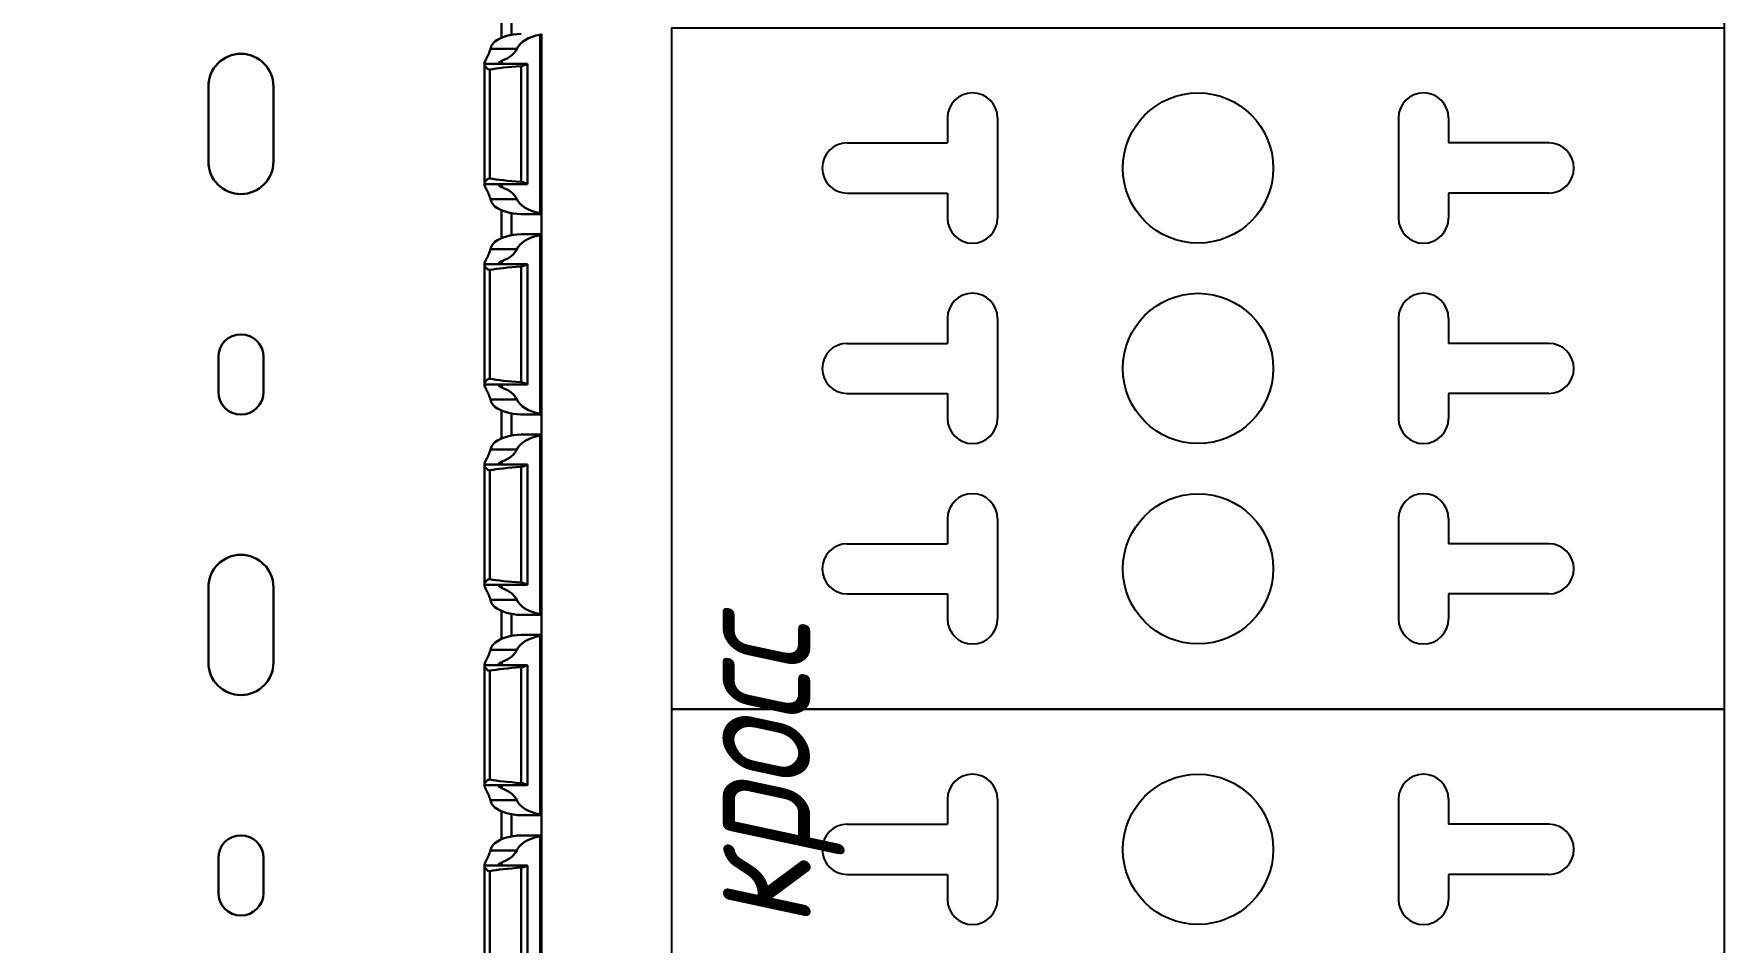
# Model space of a CAD drawing. Header units: millimetres. Extents: x -2573 to 2942, y -1220 to 2800.
# Drawn here: x 1856.9 to 2025.5, y 1358.3 to 1449 of the extents above; entities that cross this region are included whole.
import ezdxf

# ---------------------------------------------------------------- set-up
doc = ezdxf.new("R2010")
doc.units = ezdxf.units.MM
doc.styles.add('textstyle220', font='isocpeui.ttf', dxfattribs={"width": 0.8})

msp = doc.modelspace()

# ---------------------------------------------------------------- linework, layer by layer
at = {"linetype": 'Continuous', "lineweight": 30}
for p, q in [((1903.536, 1451.403), (1903.536, 1448.597)), ((1904.536, 1448.899), (1904.536, 1451.101)), ((1907.386, 1431.091), (1907.386, 1448.909)), ((1907.536, 1449), (1907.536, 1448.971)), ((1907.536, 1431.029), (1907.536, 1448.971)), ((1902.428, 1447.5), (1905.067, 1447.5)), ((1901.836, 1446), (1901.836, 1446.057)), ((1901.836, 1445.916), (1901.836, 1446)), ((1901.836, 1446), (1906.133, 1446)), ((1901.836, 1434.084), (1901.836, 1445.916)), ((1903.586, 1446), (1903.586, 1446.318)), ((1905.497, 1434.221), (1905.497, 1445.779)), ((1906.136, 1446), (1906.133, 1446)), ((1906.136, 1434), (1906.136, 1446)), ((1902.38, 1434.564), (1902.38, 1445.436)), ((1874.286, 1443.75), (1874.286, 1436.25)), ((1880.786, 1436.25), (1880.786, 1443.75)), ((1901.836, 1434), (1901.836, 1434.084)), ((1901.836, 1434), (1906.133, 1434)), ((1901.836, 1433.943), (1901.836, 1434)), ((1903.586, 1433.682), (1903.586, 1434)), ((1906.133, 1434), (1906.136, 1434)), ((1902.428, 1432.5), (1905.067, 1432.5)), ((1903.536, 1431.403), (1903.536, 1428.597)), ((1904.536, 1428.899), (1904.536, 1431.101)), ((1905.574, 1431), (1907.536, 1431)), ((1907.536, 1431), (1907.536, 1431.029)), ((1907.536, 1429), (1907.536, 1431)), ((1907.536, 1429), (1905.57, 1429)), ((1907.386, 1411.091), (1907.386, 1428.909)), ((1907.536, 1429), (1907.536, 1428.971)), ((1907.536, 1411.029), (1907.536, 1428.971)), ((1902.428, 1427.5), (1905.067, 1427.5)), ((1901.836, 1426), (1901.836, 1426.057)), ((1901.836, 1425.916), (1901.836, 1426)), ((1901.836, 1426), (1906.133, 1426)), ((1901.836, 1414.084), (1901.836, 1425.916)), ((1902.38, 1414.564), (1902.38, 1425.436)), ((1903.586, 1426), (1903.586, 1426.318)), ((1905.497, 1414.221), (1905.497, 1425.779)), ((1906.136, 1426), (1906.133, 1426)), ((1906.136, 1414), (1906.136, 1426)), ((1875.286, 1416.75), (1875.286, 1413.25)), ((1879.786, 1413.25), (1879.786, 1416.75)), ((1901.836, 1414), (1901.836, 1414.084)), ((1901.836, 1414), (1906.133, 1414)), ((1901.836, 1413.943), (1901.836, 1414)), ((1903.586, 1413.682), (1903.586, 1414)), ((1906.133, 1414), (1906.136, 1414)), ((1902.428, 1412.5), (1905.067, 1412.5)), ((1903.536, 1411.403), (1903.536, 1408.597)), ((1904.536, 1408.899), (1904.536, 1411.101)), ((1905.574, 1411), (1907.536, 1411)), ((1907.536, 1411), (1907.536, 1411.029)), ((1907.536, 1409), (1907.536, 1411)), ((1907.536, 1409), (1905.57, 1409)), ((1907.386, 1391.091), (1907.386, 1408.909)), ((1907.536, 1409), (1907.536, 1408.971)), ((1907.536, 1391.029), (1907.536, 1408.971)), ((1902.428, 1407.5), (1905.067, 1407.5)), ((1901.836, 1406), (1901.836, 1406.057)), ((1901.836, 1405.916), (1901.836, 1406)), ((1901.836, 1406), (1906.133, 1406)), ((1901.836, 1394.084), (1901.836, 1405.916)), ((1902.38, 1394.564), (1902.38, 1405.436)), ((1903.586, 1406), (1903.586, 1406.318)), ((1905.497, 1394.221), (1905.497, 1405.779)), ((1906.136, 1406), (1906.133, 1406)), ((1906.136, 1394), (1906.136, 1406)), ((1874.286, 1393.75), (1874.286, 1386.25)), ((1880.786, 1386.25), (1880.786, 1393.75)), ((1901.836, 1394), (1901.836, 1394.084)), ((1901.836, 1394), (1906.133, 1394)), ((1901.836, 1393.943), (1901.836, 1394)), ((1903.586, 1393.682), (1903.586, 1394)), ((1906.133, 1394), (1906.136, 1394)), ((1902.428, 1392.5), (1905.067, 1392.5)), ((1903.536, 1391.403), (1903.536, 1388.597)), ((1904.536, 1388.899), (1904.536, 1391.101)), ((1905.574, 1391), (1907.536, 1391)), ((1907.536, 1391), (1907.536, 1391.029)), ((1907.536, 1389), (1907.536, 1391)), ((1907.536, 1389), (1905.57, 1389)), ((1907.386, 1371.091), (1907.386, 1388.909)), ((1907.536, 1389), (1907.536, 1388.971)), ((1907.536, 1371.029), (1907.536, 1388.971)), ((1902.428, 1387.5), (1905.067, 1387.5)), ((1901.836, 1386), (1901.836, 1386.057)), ((1901.836, 1385.916), (1901.836, 1386)), ((1901.836, 1386), (1906.133, 1386)), ((1901.836, 1374.084), (1901.836, 1385.916)), ((1902.38, 1374.564), (1902.38, 1385.436)), ((1903.586, 1386), (1903.586, 1386.318)), ((1905.497, 1374.221), (1905.497, 1385.779)), ((1906.136, 1386), (1906.133, 1386)), ((1906.136, 1374), (1906.136, 1386)), ((1901.836, 1374), (1901.836, 1374.084)), ((1901.836, 1374), (1906.133, 1374)), ((1901.836, 1373.943), (1901.836, 1374)), ((1903.586, 1373.682), (1903.586, 1374)), ((1906.133, 1374), (1906.136, 1374)), ((1902.428, 1372.5), (1905.067, 1372.5)), ((1903.536, 1371.403), (1903.536, 1368.597)), ((1904.536, 1368.899), (1904.536, 1371.101)), ((1905.574, 1371), (1907.536, 1371)), ((1907.536, 1371), (1907.536, 1371.029)), ((1907.536, 1369), (1907.536, 1371)), ((1907.536, 1369), (1905.57, 1369)), ((1907.386, 1351.091), (1907.386, 1368.909)), ((1907.536, 1369), (1907.536, 1368.971)), ((1907.536, 1351.029), (1907.536, 1368.971)), ((1875.286, 1366.75), (1875.286, 1363.25)), ((1879.786, 1363.25), (1879.786, 1366.75)), ((1902.428, 1367.5), (1905.067, 1367.5)), ((1903.586, 1366), (1903.586, 1366.318)), ((1901.836, 1366), (1901.836, 1366.057)), ((1901.836, 1365.916), (1901.836, 1366)), ((1901.836, 1366), (1906.133, 1366)), ((1901.836, 1354.084), (1901.836, 1365.916)), ((1902.38, 1354.564), (1902.38, 1365.436)), ((1905.497, 1354.221), (1905.497, 1365.779)), ((1906.136, 1366), (1906.133, 1366)), ((1906.136, 1354), (1906.136, 1366))]:
    msp.add_line(p, q, dxfattribs=at)
for p, q in [((1948.036, 1440.6), (1948.036, 1438.1)), ((1953.036, 1440.6), (1953.036, 1430.6)), ((1993.036, 1440.6), (1993.036, 1430.6)), ((1998.036, 1440.6), (1998.036, 1438.1)), ((1938.036, 1438.1), (1948.036, 1438.1)), ((2008.036, 1438.1), (1998.036, 1438.1)), ((1938.036, 1433.1), (1948.036, 1433.1)), ((1948.036, 1433.1), (1948.036, 1430.6)), ((2008.036, 1433.1), (1998.036, 1433.1)), ((1998.036, 1433.1), (1998.036, 1430.6)), ((1948.036, 1420.6), (1948.036, 1418.1)), ((1953.036, 1420.6), (1953.036, 1410.6)), ((1993.036, 1420.6), (1993.036, 1410.6)), ((1998.036, 1420.6), (1998.036, 1418.1)), ((1938.036, 1418.1), (1948.036, 1418.1)), ((2008.036, 1418.1), (1998.036, 1418.1)), ((1938.036, 1413.1), (1948.036, 1413.1)), ((1948.036, 1413.1), (1948.036, 1410.6)), ((2008.036, 1413.1), (1998.036, 1413.1)), ((1998.036, 1413.1), (1998.036, 1410.6)), ((1948.036, 1400.6), (1948.036, 1398.1)), ((1953.036, 1400.6), (1953.036, 1390.6)), ((1993.036, 1400.6), (1993.036, 1390.6)), ((1998.036, 1400.6), (1998.036, 1398.1)), ((1938.036, 1398.1), (1948.036, 1398.1)), ((2008.036, 1398.1), (1998.036, 1398.1)), ((1938.036, 1393.1), (1948.036, 1393.1)), ((1948.036, 1393.1), (1948.036, 1390.6)), ((2008.036, 1393.1), (1998.036, 1393.1)), ((1998.036, 1393.1), (1998.036, 1390.6)), ((1948.036, 1372.6), (1948.036, 1370.1)), ((1953.036, 1372.6), (1953.036, 1362.6)), ((1993.036, 1372.6), (1993.036, 1362.6)), ((1998.036, 1372.6), (1998.036, 1370.1)), ((1938.036, 1370.1), (1948.036, 1370.1)), ((2008.036, 1370.1), (1998.036, 1370.1)), ((1938.036, 1365.1), (1948.036, 1365.1)), ((1948.036, 1365.1), (1948.036, 1362.6)), ((2008.036, 1365.1), (1998.036, 1365.1)), ((1998.036, 1365.1), (1998.036, 1362.6))]:
    msp.add_line(p, q)
for points in [[(1280.536, 1650), (2025.536, 1650), (2025.536, 480), (1280.536, 480)], [(1920.536, 1381.6), (1920.536, 1449.6), (2025.536, 1449.6), (2025.536, 1381.6)], [(1920.536, 1313.6), (1920.536, 1381.6), (2025.536, 1381.6), (2025.536, 1313.6)]]:
    msp.add_lwpolyline(points, close=True)
for centre in [(1973.036, 1435.6), (1973.036, 1415.6), (1973.036, 1395.6), (1973.036, 1367.6)]:
    msp.add_circle(centre, 7.5)
for centre, radius, start, end in [((1877.536, 1443.75), 3.25, 0, 180), ((1877.536, 1436.25), 3.25, 180, 0), ((1877.536, 1416.75), 2.25, 0, 180), ((1877.536, 1413.25), 2.25, 180, 0), ((1877.536, 1393.75), 3.25, 0, 180), ((1877.536, 1386.25), 3.25, 180, 0), ((1877.536, 1366.75), 2.25, 0, 180), ((1877.536, 1363.25), 2.25, 180, 0)]:
    msp.add_arc(centre, radius, start, end, dxfattribs=at)
for centre, start, end in [((1950.536, 1440.6), 0, 180), ((1995.536, 1440.6), 0, 180), ((1938.036, 1435.6), 90, 270), ((2008.036, 1435.6), 270, 90), ((1950.536, 1430.6), 180, 0), ((1995.536, 1430.6), 180, 0), ((1950.536, 1420.6), 0, 180), ((1995.536, 1420.6), 0, 180), ((1938.036, 1415.6), 90, 270), ((2008.036, 1415.6), 270, 90), ((1950.536, 1410.6), 180, 0), ((1995.536, 1410.6), 180, 0), ((1950.536, 1400.6), 0, 180), ((1995.536, 1400.6), 0, 180), ((1938.036, 1395.6), 90, 270), ((2008.036, 1395.6), 270, 90), ((1950.536, 1390.6), 180, 0), ((1995.536, 1390.6), 180, 0), ((1950.536, 1372.6), 0, 180), ((1995.536, 1372.6), 0, 180), ((1938.036, 1367.6), 90, 270), ((2008.036, 1367.6), 270, 90), ((1950.536, 1362.6), 180, 0), ((1995.536, 1362.6), 180, 0)]:
    msp.add_arc(centre, 2.5, start, end)
for centre, major_axis, ratio, start_param, end_param in [((1905.621, 1447), (3.464, 0), 0.5773503, 1.6096743, 2.4806657), ((1908.421, 1447), (3.464, 0), 0.5773503, 1.8741012, 2.8889124), ((1901.713, 1448), (3.464, 0), 0.5773503, 5.2838367, 6.0305051), ((1912.667, 1445), (11.43, 0), 0.0874887, 2.2488265, 2.6905658), ((1912.667, 1435), (11.43, 0), 0.0874887, 3.5926195, 4.0343588), ((1901.713, 1432), (3.464, 0), 0.5773503, 0.2526803, 0.9993486), ((1908.421, 1433), (3.464, 0), 0.5773503, 3.3942729, 4.4090842), ((1905.621, 1433), (3.464, 0), 0.5773503, 3.8025196, 4.673511), ((1905.621, 1427), (3.464, 0), 0.5773503, 1.6096743, 2.4806657), ((1908.421, 1427), (3.464, 0), 0.5773503, 1.8741012, 2.8889124), ((1901.713, 1428), (3.464, 0), 0.5773503, 5.2838367, 6.0305051), ((1912.667, 1425), (11.43, 0), 0.0874887, 2.2488265, 2.6905658), ((1912.667, 1415), (11.43, 0), 0.0874887, 3.5926195, 4.0343588), ((1901.713, 1412), (3.464, 0), 0.5773503, 0.2526803, 0.9993486), ((1905.621, 1413), (3.464, 0), 0.5773503, 3.8025196, 4.673511), ((1908.421, 1413), (3.464, 0), 0.5773503, 3.3942729, 4.4090842), ((1905.621, 1407), (3.464, 0), 0.5773503, 1.6096743, 2.4806657), ((1908.421, 1407), (3.464, 0), 0.5773503, 1.8741012, 2.8889124), ((1901.713, 1408), (3.464, 0), 0.5773503, 5.2838367, 6.0305051), ((1912.667, 1405), (11.43, 0), 0.0874887, 2.2488265, 2.6905658), ((1912.667, 1395), (11.43, 0), 0.0874887, 3.5926195, 4.0343588), ((1901.713, 1392), (3.464, 0), 0.5773503, 0.2526803, 0.9993486), ((1905.621, 1393), (3.464, 0), 0.5773503, 3.8025196, 4.673511), ((1908.421, 1393), (3.464, 0), 0.5773503, 3.3942729, 4.4090842), ((1905.621, 1387), (3.464, 0), 0.5773503, 1.6096743, 2.4806657), ((1908.421, 1387), (3.464, 0), 0.5773503, 1.8741012, 2.8889124), ((1901.713, 1388), (3.464, 0), 0.5773503, 5.2838367, 6.0305051), ((1912.667, 1385), (11.43, 0), 0.0874887, 2.2488265, 2.6905658), ((1912.667, 1375), (11.43, 0), 0.0874887, 3.5926195, 4.0343588), ((1901.713, 1372), (3.464, 0), 0.5773503, 0.2526803, 0.9993486), ((1905.621, 1373), (3.464, 0), 0.5773503, 3.8025196, 4.673511), ((1908.421, 1373), (3.464, 0), 0.5773503, 3.3942729, 4.4090842), ((1905.621, 1367), (3.464, 0), 0.5773503, 1.6096743, 2.4806657), ((1908.421, 1367), (3.464, 0), 0.5773503, 1.8741012, 2.8889124), ((1901.713, 1368), (3.464, 0), 0.5773503, 5.2838367, 6.0305051), ((1912.667, 1365), (11.43, 0), 0.0874887, 2.2488265, 2.6905658)]:
    msp.add_ellipse(centre, major_axis=major_axis, ratio=ratio, start_param=start_param, end_param=end_param, dxfattribs=at)
for points, knots in [([(1907.536, 1448.971), (1907.536, 1448.962), (1907.522, 1448.951), (1907.47, 1448.928), (1907.432, 1448.917), (1907.386, 1448.909)], [0, 0, 0, 0, 0.5, 0.5, 1, 1, 1, 1]), ([(1901.836, 1446.057), (1901.836, 1446.08), (1901.842, 1446.109), (1901.864, 1446.178), (1901.881, 1446.218), (1901.941, 1446.354), (1901.997, 1446.464), (1902.123, 1446.715), (1902.191, 1446.854), (1902.322, 1447.159), (1902.384, 1447.324), (1902.428, 1447.5)], [0, 0, 0, 0, 0.125, 0.125, 0.25, 0.25, 0.5, 0.5, 0.75, 0.75, 1, 1, 1, 1]), ([(1902.428, 1447.5), (1902.465, 1447.648), (1902.521, 1447.789), (1902.674, 1448.035), (1902.771, 1448.142), (1902.886, 1448.228)], [0, 0, 0, 0, 0.5, 0.5, 1, 1, 1, 1]), ([(1902.38, 1445.436), (1902.34, 1445.429), (1902.298, 1445.432), (1902.22, 1445.457), (1902.185, 1445.476), (1902.089, 1445.542), (1902.037, 1445.594), (1901.945, 1445.697), (1901.908, 1445.748), (1901.853, 1445.841), (1901.836, 1445.883), (1901.836, 1445.916)], [0, 0, 0, 0, 0.125, 0.125, 0.25, 0.25, 0.5, 0.5, 0.75, 0.75, 1, 1, 1, 1]), ([(1903.586, 1446.318), (1903.407, 1446.251), (1903.282, 1446.154), (1903.229, 1446.059), (1903.234, 1446.034), (1903.294, 1446.005), (1903.348, 1446), (1903.423, 1446)], [0, 0, 0, 0, 0.5, 0.5, 0.75, 0.75, 1, 1, 1, 1]), ([(1906.133, 1446), (1906.125, 1446), (1906.101, 1445.989), (1906.03, 1445.954), (1905.982, 1445.929), (1905.814, 1445.85), (1905.664, 1445.791), (1905.497, 1445.779)], [0, 0, 0, 0, 0.25, 0.25, 0.5, 0.5, 1, 1, 1, 1]), ([(1901.836, 1434.084), (1901.836, 1434.117), (1901.853, 1434.159), (1901.908, 1434.252), (1901.946, 1434.303), (1902.036, 1434.406), (1902.09, 1434.458), (1902.186, 1434.524), (1902.22, 1434.544), (1902.298, 1434.568), (1902.34, 1434.571), (1902.38, 1434.564)], [0, 0, 0, 0, 0.25, 0.25, 0.5, 0.5, 0.75, 0.75, 0.875, 0.875, 1, 1, 1, 1]), ([(1902.428, 1432.5), (1902.384, 1432.677), (1902.322, 1432.842), (1902.191, 1433.145), (1902.122, 1433.286), (1901.997, 1433.535), (1901.941, 1433.646), (1901.881, 1433.782), (1901.865, 1433.822), (1901.842, 1433.891), (1901.836, 1433.92), (1901.836, 1433.943)], [0, 0, 0, 0, 0.25, 0.25, 0.5, 0.5, 0.75, 0.75, 0.875, 0.875, 1, 1, 1, 1]), ([(1903.423, 1434), (1903.349, 1434), (1903.294, 1433.995), (1903.234, 1433.966), (1903.229, 1433.941), (1903.283, 1433.845), (1903.408, 1433.748), (1903.586, 1433.682)], [0, 0, 0, 0, 0.25, 0.25, 0.5, 0.5, 1, 1, 1, 1]), ([(1905.497, 1434.221), (1905.664, 1434.209), (1905.814, 1434.15), (1905.983, 1434.071), (1906.03, 1434.046), (1906.101, 1434.011), (1906.124, 1434), (1906.133, 1434)], [0, 0, 0, 0, 0.5, 0.5, 0.75, 0.75, 1, 1, 1, 1]), ([(1902.886, 1431.772), (1902.771, 1431.858), (1902.674, 1431.964), (1902.521, 1432.211), (1902.465, 1432.351), (1902.428, 1432.5)], [0, 0, 0, 0, 0.5, 0.5, 1, 1, 1, 1]), ([(1905.574, 1431), (1905.573, 1431), (1905.557, 1430.999), (1905.522, 1431.001), (1905.49, 1431.001), (1905.486, 1431.002)], [0, 0, 0, 0, 0.0381788, 0.88892, 1, 1, 1, 1]), ([(1907.386, 1431.091), (1907.432, 1431.083), (1907.47, 1431.072), (1907.522, 1431.049), (1907.536, 1431.038), (1907.536, 1431.029)], [0, 0, 0, 0, 0.5, 0.5, 1, 1, 1, 1]), ([(1905.486, 1428.998), (1905.499, 1428.999), (1905.532, 1429), (1905.556, 1429), (1905.57, 1429)], [0, 0, 0, 0, 0.38156191, 1, 1, 1, 1]), ([(1907.536, 1428.971), (1907.536, 1428.962), (1907.522, 1428.951), (1907.47, 1428.928), (1907.432, 1428.917), (1907.386, 1428.909)], [0, 0, 0, 0, 0.5, 0.5, 1, 1, 1, 1]), ([(1901.836, 1426.057), (1901.836, 1426.08), (1901.842, 1426.109), (1901.864, 1426.178), (1901.881, 1426.218), (1901.941, 1426.354), (1901.997, 1426.464), (1902.123, 1426.715), (1902.191, 1426.854), (1902.322, 1427.159), (1902.384, 1427.324), (1902.428, 1427.5)], [0, 0, 0, 0, 0.125, 0.125, 0.25, 0.25, 0.5, 0.5, 0.75, 0.75, 1, 1, 1, 1]), ([(1902.428, 1427.5), (1902.465, 1427.648), (1902.521, 1427.789), (1902.674, 1428.035), (1902.771, 1428.142), (1902.886, 1428.228)], [0, 0, 0, 0, 0.5, 0.5, 1, 1, 1, 1]), ([(1902.38, 1425.436), (1902.34, 1425.429), (1902.298, 1425.432), (1902.22, 1425.457), (1902.185, 1425.476), (1902.089, 1425.542), (1902.037, 1425.594), (1901.945, 1425.697), (1901.908, 1425.748), (1901.853, 1425.841), (1901.836, 1425.883), (1901.836, 1425.916)], [0, 0, 0, 0, 0.125, 0.125, 0.25, 0.25, 0.5, 0.5, 0.75, 0.75, 1, 1, 1, 1]), ([(1903.586, 1426.318), (1903.407, 1426.251), (1903.282, 1426.154), (1903.229, 1426.059), (1903.234, 1426.034), (1903.294, 1426.005), (1903.348, 1426), (1903.423, 1426)], [0, 0, 0, 0, 0.5, 0.5, 0.75, 0.75, 1, 1, 1, 1]), ([(1906.133, 1426), (1906.125, 1426), (1906.101, 1425.989), (1906.03, 1425.954), (1905.982, 1425.929), (1905.814, 1425.85), (1905.664, 1425.791), (1905.497, 1425.779)], [0, 0, 0, 0, 0.25, 0.25, 0.5, 0.5, 1, 1, 1, 1]), ([(1901.836, 1414.084), (1901.836, 1414.117), (1901.853, 1414.159), (1901.908, 1414.252), (1901.946, 1414.303), (1902.036, 1414.406), (1902.09, 1414.458), (1902.186, 1414.524), (1902.22, 1414.544), (1902.298, 1414.568), (1902.34, 1414.571), (1902.38, 1414.564)], [0, 0, 0, 0, 0.25, 0.25, 0.5, 0.5, 0.75, 0.75, 0.875, 0.875, 1, 1, 1, 1]), ([(1902.428, 1412.5), (1902.384, 1412.677), (1902.322, 1412.842), (1902.191, 1413.145), (1902.122, 1413.286), (1901.997, 1413.535), (1901.941, 1413.646), (1901.881, 1413.782), (1901.865, 1413.822), (1901.842, 1413.891), (1901.836, 1413.92), (1901.836, 1413.943)], [0, 0, 0, 0, 0.25, 0.25, 0.5, 0.5, 0.75, 0.75, 0.875, 0.875, 1, 1, 1, 1]), ([(1903.423, 1414), (1903.349, 1414), (1903.294, 1413.995), (1903.234, 1413.966), (1903.229, 1413.941), (1903.283, 1413.845), (1903.408, 1413.748), (1903.586, 1413.682)], [0, 0, 0, 0, 0.25, 0.25, 0.5, 0.5, 1, 1, 1, 1]), ([(1905.497, 1414.221), (1905.664, 1414.209), (1905.814, 1414.15), (1905.983, 1414.071), (1906.03, 1414.046), (1906.101, 1414.011), (1906.124, 1414), (1906.133, 1414)], [0, 0, 0, 0, 0.5, 0.5, 0.75, 0.75, 1, 1, 1, 1]), ([(1902.886, 1411.772), (1902.771, 1411.858), (1902.674, 1411.964), (1902.521, 1412.211), (1902.465, 1412.351), (1902.428, 1412.5)], [0, 0, 0, 0, 0.5, 0.5, 1, 1, 1, 1]), ([(1905.574, 1411), (1905.573, 1411), (1905.557, 1410.999), (1905.522, 1411.001), (1905.49, 1411.001), (1905.486, 1411.002)], [0, 0, 0, 0, 0.0381788, 0.88892, 1, 1, 1, 1]), ([(1907.386, 1411.091), (1907.432, 1411.083), (1907.47, 1411.072), (1907.522, 1411.049), (1907.536, 1411.038), (1907.536, 1411.029)], [0, 0, 0, 0, 0.5, 0.5, 1, 1, 1, 1]), ([(1905.486, 1408.998), (1905.499, 1408.999), (1905.532, 1409), (1905.556, 1409), (1905.57, 1409)], [0, 0, 0, 0, 0.3815601, 1, 1, 1, 1]), ([(1907.536, 1408.971), (1907.536, 1408.962), (1907.522, 1408.951), (1907.47, 1408.928), (1907.432, 1408.917), (1907.386, 1408.909)], [0, 0, 0, 0, 0.5, 0.5, 1, 1, 1, 1]), ([(1901.836, 1406.057), (1901.836, 1406.08), (1901.842, 1406.109), (1901.864, 1406.178), (1901.881, 1406.218), (1901.941, 1406.354), (1901.997, 1406.464), (1902.123, 1406.715), (1902.191, 1406.854), (1902.322, 1407.159), (1902.384, 1407.324), (1902.428, 1407.5)], [0, 0, 0, 0, 0.125, 0.125, 0.25, 0.25, 0.5, 0.5, 0.75, 0.75, 1, 1, 1, 1]), ([(1902.428, 1407.5), (1902.465, 1407.648), (1902.521, 1407.789), (1902.674, 1408.035), (1902.771, 1408.142), (1902.886, 1408.228)], [0, 0, 0, 0, 0.5, 0.5, 1, 1, 1, 1]), ([(1902.38, 1405.436), (1902.34, 1405.429), (1902.298, 1405.432), (1902.22, 1405.457), (1902.185, 1405.476), (1902.089, 1405.542), (1902.037, 1405.594), (1901.945, 1405.697), (1901.908, 1405.748), (1901.853, 1405.841), (1901.836, 1405.883), (1901.836, 1405.916)], [0, 0, 0, 0, 0.125, 0.125, 0.25, 0.25, 0.5, 0.5, 0.75, 0.75, 1, 1, 1, 1]), ([(1903.586, 1406.318), (1903.407, 1406.251), (1903.282, 1406.154), (1903.229, 1406.059), (1903.234, 1406.034), (1903.294, 1406.005), (1903.348, 1406), (1903.423, 1406)], [0, 0, 0, 0, 0.5, 0.5, 0.75, 0.75, 1, 1, 1, 1]), ([(1906.133, 1406), (1906.125, 1406), (1906.101, 1405.989), (1906.03, 1405.954), (1905.982, 1405.929), (1905.814, 1405.85), (1905.664, 1405.791), (1905.497, 1405.779)], [0, 0, 0, 0, 0.25, 0.25, 0.5, 0.5, 1, 1, 1, 1]), ([(1901.836, 1394.084), (1901.836, 1394.117), (1901.853, 1394.159), (1901.908, 1394.252), (1901.946, 1394.303), (1902.036, 1394.406), (1902.09, 1394.458), (1902.186, 1394.524), (1902.22, 1394.544), (1902.298, 1394.568), (1902.34, 1394.571), (1902.38, 1394.564)], [0, 0, 0, 0, 0.25, 0.25, 0.5, 0.5, 0.75, 0.75, 0.875, 0.875, 1, 1, 1, 1]), ([(1902.428, 1392.5), (1902.384, 1392.677), (1902.322, 1392.842), (1902.191, 1393.145), (1902.122, 1393.286), (1901.997, 1393.535), (1901.941, 1393.646), (1901.881, 1393.782), (1901.865, 1393.822), (1901.842, 1393.891), (1901.836, 1393.92), (1901.836, 1393.943)], [0, 0, 0, 0, 0.25, 0.25, 0.5, 0.5, 0.75, 0.75, 0.875, 0.875, 1, 1, 1, 1]), ([(1903.423, 1394), (1903.349, 1394), (1903.294, 1393.995), (1903.234, 1393.966), (1903.229, 1393.941), (1903.283, 1393.845), (1903.408, 1393.748), (1903.586, 1393.682)], [0, 0, 0, 0, 0.25, 0.25, 0.5, 0.5, 1, 1, 1, 1]), ([(1905.497, 1394.221), (1905.664, 1394.209), (1905.814, 1394.15), (1905.983, 1394.071), (1906.03, 1394.046), (1906.101, 1394.011), (1906.124, 1394), (1906.133, 1394)], [0, 0, 0, 0, 0.5, 0.5, 0.75, 0.75, 1, 1, 1, 1]), ([(1902.886, 1391.772), (1902.771, 1391.858), (1902.674, 1391.964), (1902.521, 1392.211), (1902.465, 1392.351), (1902.428, 1392.5)], [0, 0, 0, 0, 0.5, 0.5, 1, 1, 1, 1]), ([(1905.574, 1391), (1905.573, 1391), (1905.557, 1390.999), (1905.522, 1391.001), (1905.49, 1391.001), (1905.486, 1391.002)], [0, 0, 0, 0, 0.038181, 0.8889225, 1, 1, 1, 1]), ([(1907.386, 1391.091), (1907.432, 1391.083), (1907.47, 1391.072), (1907.522, 1391.049), (1907.536, 1391.038), (1907.536, 1391.029)], [0, 0, 0, 0, 0.5, 0.5, 1, 1, 1, 1]), ([(1902.428, 1387.5), (1902.465, 1387.648), (1902.521, 1387.789), (1902.674, 1388.035), (1902.771, 1388.142), (1902.886, 1388.228)], [0, 0, 0, 0, 0.5, 0.5, 1, 1, 1, 1]), ([(1905.486, 1388.998), (1905.499, 1388.999), (1905.532, 1389), (1905.556, 1389), (1905.57, 1389)], [0, 0, 0, 0, 0.3815601, 1, 1, 1, 1]), ([(1907.536, 1388.971), (1907.536, 1388.962), (1907.522, 1388.951), (1907.47, 1388.928), (1907.432, 1388.917), (1907.386, 1388.909)], [0, 0, 0, 0, 0.5, 0.5, 1, 1, 1, 1]), ([(1901.836, 1386.057), (1901.836, 1386.08), (1901.842, 1386.109), (1901.864, 1386.178), (1901.881, 1386.218), (1901.941, 1386.354), (1901.997, 1386.464), (1902.123, 1386.715), (1902.191, 1386.854), (1902.322, 1387.159), (1902.384, 1387.324), (1902.428, 1387.5)], [0, 0, 0, 0, 0.125, 0.125, 0.25, 0.25, 0.5, 0.5, 0.75, 0.75, 1, 1, 1, 1]), ([(1902.38, 1385.436), (1902.34, 1385.429), (1902.298, 1385.432), (1902.22, 1385.457), (1902.185, 1385.476), (1902.089, 1385.542), (1902.037, 1385.594), (1901.945, 1385.697), (1901.908, 1385.748), (1901.853, 1385.841), (1901.836, 1385.883), (1901.836, 1385.916)], [0, 0, 0, 0, 0.125, 0.125, 0.25, 0.25, 0.5, 0.5, 0.75, 0.75, 1, 1, 1, 1]), ([(1903.586, 1386.318), (1903.407, 1386.251), (1903.282, 1386.154), (1903.229, 1386.059), (1903.234, 1386.034), (1903.294, 1386.005), (1903.348, 1386), (1903.423, 1386)], [0, 0, 0, 0, 0.5, 0.5, 0.75, 0.75, 1, 1, 1, 1]), ([(1906.133, 1386), (1906.125, 1386), (1906.101, 1385.989), (1906.03, 1385.954), (1905.982, 1385.929), (1905.814, 1385.85), (1905.664, 1385.791), (1905.497, 1385.779)], [0, 0, 0, 0, 0.25, 0.25, 0.5, 0.5, 1, 1, 1, 1]), ([(1901.836, 1374.084), (1901.836, 1374.117), (1901.853, 1374.159), (1901.908, 1374.252), (1901.946, 1374.303), (1902.036, 1374.406), (1902.09, 1374.458), (1902.186, 1374.524), (1902.22, 1374.544), (1902.298, 1374.568), (1902.34, 1374.571), (1902.38, 1374.564)], [0, 0, 0, 0, 0.25, 0.25, 0.5, 0.5, 0.75, 0.75, 0.875, 0.875, 1, 1, 1, 1]), ([(1902.428, 1372.5), (1902.384, 1372.677), (1902.322, 1372.842), (1902.191, 1373.145), (1902.122, 1373.286), (1901.997, 1373.535), (1901.941, 1373.646), (1901.881, 1373.782), (1901.865, 1373.822), (1901.842, 1373.891), (1901.836, 1373.92), (1901.836, 1373.943)], [0, 0, 0, 0, 0.25, 0.25, 0.5, 0.5, 0.75, 0.75, 0.875, 0.875, 1, 1, 1, 1]), ([(1903.423, 1374), (1903.349, 1374), (1903.294, 1373.995), (1903.234, 1373.966), (1903.229, 1373.941), (1903.283, 1373.845), (1903.408, 1373.748), (1903.586, 1373.682)], [0, 0, 0, 0, 0.25, 0.25, 0.5, 0.5, 1, 1, 1, 1]), ([(1905.497, 1374.221), (1905.664, 1374.209), (1905.814, 1374.15), (1905.983, 1374.071), (1906.03, 1374.046), (1906.101, 1374.011), (1906.124, 1374), (1906.133, 1374)], [0, 0, 0, 0, 0.5, 0.5, 0.75, 0.75, 1, 1, 1, 1]), ([(1902.886, 1371.772), (1902.771, 1371.858), (1902.674, 1371.964), (1902.521, 1372.211), (1902.465, 1372.351), (1902.428, 1372.5)], [0, 0, 0, 0, 0.5, 0.5, 1, 1, 1, 1]), ([(1905.574, 1371), (1905.573, 1371), (1905.557, 1370.999), (1905.522, 1371.001), (1905.49, 1371.001), (1905.486, 1371.002)], [0, 0, 0, 0, 0.0381788, 0.88892, 1, 1, 1, 1]), ([(1907.386, 1371.091), (1907.432, 1371.083), (1907.47, 1371.072), (1907.522, 1371.049), (1907.536, 1371.038), (1907.536, 1371.029)], [0, 0, 0, 0, 0.5, 0.5, 1, 1, 1, 1]), ([(1902.428, 1367.5), (1902.465, 1367.648), (1902.521, 1367.789), (1902.674, 1368.035), (1902.771, 1368.142), (1902.886, 1368.228)], [0, 0, 0, 0, 0.5, 0.5, 1, 1, 1, 1]), ([(1905.486, 1368.998), (1905.499, 1368.999), (1905.532, 1369), (1905.556, 1369), (1905.57, 1369)], [0, 0, 0, 0, 0.3815601, 1, 1, 1, 1]), ([(1907.536, 1368.971), (1907.536, 1368.962), (1907.522, 1368.951), (1907.47, 1368.928), (1907.432, 1368.917), (1907.386, 1368.909)], [0, 0, 0, 0, 0.5, 0.5, 1, 1, 1, 1]), ([(1901.836, 1366.057), (1901.836, 1366.08), (1901.842, 1366.109), (1901.864, 1366.178), (1901.881, 1366.218), (1901.941, 1366.354), (1901.997, 1366.464), (1902.123, 1366.715), (1902.191, 1366.854), (1902.322, 1367.159), (1902.384, 1367.324), (1902.428, 1367.5)], [0, 0, 0, 0, 0.125, 0.125, 0.25, 0.25, 0.5, 0.5, 0.75, 0.75, 1, 1, 1, 1]), ([(1903.586, 1366.318), (1903.407, 1366.251), (1903.282, 1366.154), (1903.229, 1366.059), (1903.234, 1366.034), (1903.294, 1366.005), (1903.348, 1366), (1903.423, 1366)], [0, 0, 0, 0, 0.5, 0.5, 0.75, 0.75, 1, 1, 1, 1]), ([(1902.38, 1365.436), (1902.34, 1365.429), (1902.298, 1365.432), (1902.22, 1365.457), (1902.185, 1365.476), (1902.089, 1365.542), (1902.037, 1365.594), (1901.945, 1365.697), (1901.908, 1365.748), (1901.853, 1365.841), (1901.836, 1365.883), (1901.836, 1365.916)], [0, 0, 0, 0, 0.125, 0.125, 0.25, 0.25, 0.5, 0.5, 0.75, 0.75, 1, 1, 1, 1]), ([(1906.133, 1366), (1906.125, 1366), (1906.101, 1365.989), (1906.03, 1365.954), (1905.982, 1365.929), (1905.814, 1365.85), (1905.664, 1365.791), (1905.497, 1365.779)], [0, 0, 0, 0, 0.25, 0.25, 0.5, 0.5, 1, 1, 1, 1])]:
    msp.add_open_spline(points, degree=3, knots=knots, dxfattribs=at)

# ---------------------------------------------------------------- texts
at = {"color": 1, "lineweight": 40, "true_color": 0xff0000, "style": 'textstyle220', "width": 0.8}
msp.add_text('кросс', height=12.5, rotation=90, dxfattribs=at).set_placement((1934.384, 1359.86))

doc.saveas('drawing.dxf')
